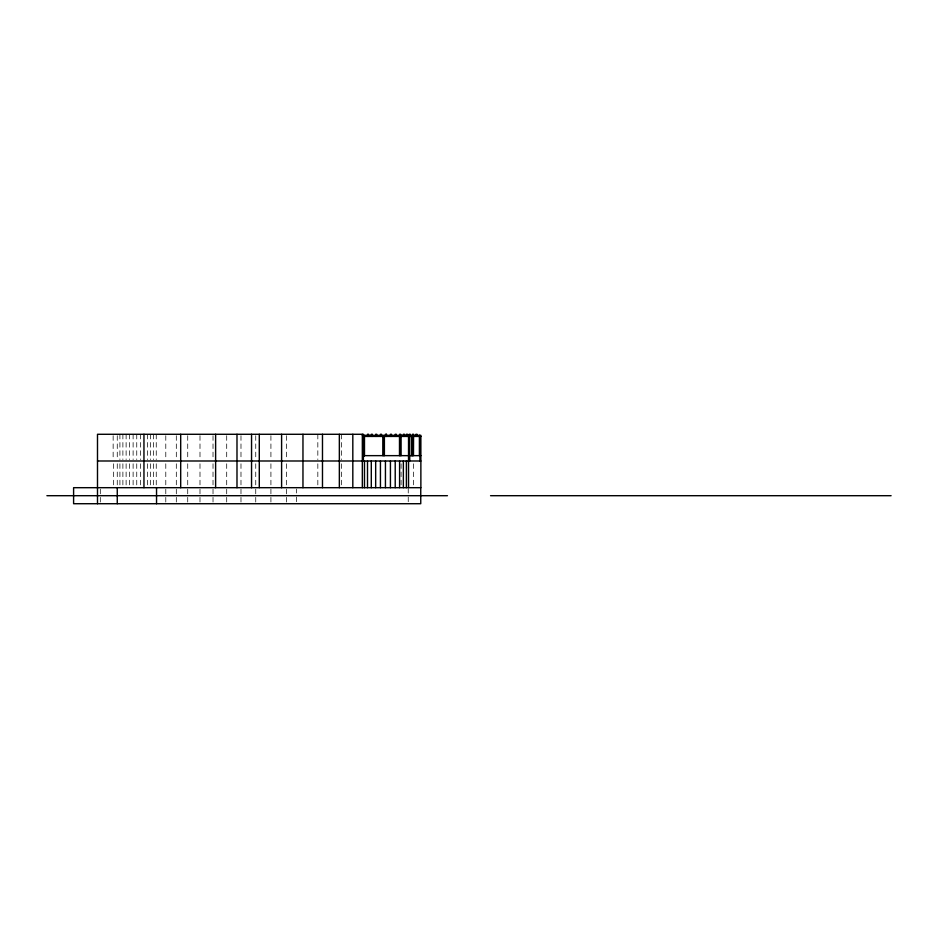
<?xml version="1.0" encoding="UTF-8"?>
<svg xmlns="http://www.w3.org/2000/svg" width="938" height="938" viewBox="0 0 938 938"><rect width="100%" height="100%" fill="white"/><g stroke="black" fill="none" stroke-linecap="round" stroke-linejoin="round"><path stroke-width="0.7" stroke-dasharray="4.69 3.52" d="M413.47 463.794L413.47 484.876M408.241 489.026L408.241 493.036M408.241 497.034L408.241 503.718M401.089 463.794L401.089 484.876M341.643 434.282L341.643 459.585M341.643 463.794L341.643 484.876M317.83 434.282L317.83 459.585M317.83 463.794L317.83 487.69M296.607 489.026L296.607 493.036M296.607 497.034L296.607 503.718M286.383 435.689L286.383 459.585M286.383 463.794L286.383 484.876M286.383 489.144L286.383 502.252M270.918 435.689L270.918 459.585M270.918 463.794L270.918 484.876M270.918 489.144L270.918 502.252M255.746 435.689L255.746 459.585M255.746 463.794L255.746 484.876M255.746 489.144L255.746 502.252M240.984 435.689L240.984 459.585M240.984 463.794L240.984 484.876M240.984 489.144L240.984 502.252M226.703 435.689L226.703 459.585M226.703 463.794L226.703 484.876M226.703 489.144L226.703 502.252M213.02 435.689L213.02 459.585M213.02 463.794L213.02 484.876M213.02 489.144L213.02 502.252M199.993 435.689L199.993 459.585M199.993 463.794L199.993 484.876M199.993 489.144L199.993 502.252M187.729 435.689L187.729 459.585M187.729 463.794L187.729 484.876M187.729 489.144L187.729 502.252M176.309 435.689L176.309 459.585M176.309 463.794L176.309 484.876M176.309 489.144L176.309 502.252M165.792 435.689L165.792 459.585M165.792 463.794L165.792 484.876M165.792 489.144L165.792 502.252M156.247 434.282L156.247 459.585M156.247 463.794L156.247 484.876M153.586 434.282L153.586 459.585M153.586 463.794L153.586 484.876M150.619 434.282L150.619 459.585M150.619 463.794L150.619 487.69M147.383 434.282L147.383 459.585M147.383 463.794L147.383 484.876M140.383 434.282L140.383 459.585M140.383 463.794L140.383 484.876M136.749 434.282L136.749 459.585M136.749 463.794L136.749 484.876M133.114 434.282L133.114 459.585M133.114 463.794L133.114 484.876M129.55 434.282L129.55 459.585M129.55 463.794L129.55 484.876M126.114 434.282L126.114 459.585M126.114 463.794L126.114 484.876M122.89 434.282L122.89 459.585M122.89 463.794L122.89 484.876M119.912 434.282L119.912 459.585M119.912 463.794L119.912 484.876M117.262 435.689L117.262 459.585M117.262 463.794L117.262 484.876M113.662 463.794L113.662 484.876M113.146 435.689L113.146 459.585M100.307 489.144L100.307 502.252"/><path stroke-width="1.41" d="M362.338 435.349L420.869 435.349L420.869 487.69L73.598 487.69L73.598 503.718L420.752 503.718L420.752 487.69M363.405 436.416L420.869 436.416M363.405 455.645L420.869 455.645M97.493 460.992L420.869 460.992M46.9 495.698L447.449 495.698M490.551 495.698L891.1 495.698M419.907 435.349L419.907 460.992M419.403 435.349L419.403 455.645M417.011 436.416L417.011 434.282L415.944 434.282L415.944 436.416M413.47 455.645L413.564 434.282L412.497 434.282L412.497 436.416M411.676 436.416L411.723 455.645M410.281 436.416L410.281 434.282L409.214 434.282L409.214 460.992M409.718 435.349L409.718 460.992M408.534 435.349L408.534 487.69M407.455 436.416L407.455 434.282L406.389 434.282L406.389 436.416M406.389 460.992L406.389 487.69M404.43 436.416L404.43 434.282L403.363 434.282L403.363 436.416M403.363 460.992L403.363 487.69M401.089 435.349L401.089 455.645M400.655 436.416L400.655 434.282L399.588 434.282L399.588 436.416M400.245 435.349L400.245 455.645M399.588 460.992L399.588 487.69M399.494 435.349L399.494 455.645M396.282 436.416L396.282 434.282L395.215 434.282L395.215 436.416M395.215 460.992L395.215 487.69M391.498 436.416L391.498 434.282L390.431 434.282L390.431 436.416M390.431 460.992L390.431 487.69M386.503 436.416L386.503 434.282L385.436 434.282L385.436 436.416M386.268 434.282L386.268 436.416M385.436 460.992L385.436 487.69M384.392 436.416L384.392 455.645M383.701 436.416L383.701 455.645M382.81 436.416L382.81 455.645M381.52 436.416L381.52 434.282L380.441 434.282L380.441 436.416M380.441 460.992L380.441 487.69M376.736 436.416L376.736 434.282L375.669 434.282L375.669 436.416M375.669 460.992L375.669 487.69M372.363 436.416L372.363 434.282L371.296 434.282L371.296 436.416M371.296 460.992L371.296 487.69M368.575 436.416L368.575 434.282L367.508 434.282L367.508 436.416M367.508 460.992L367.508 487.69M364.483 436.416L364.483 455.645M364.483 460.992L364.483 487.69M364.225 435.349L364.225 455.645M364.003 436.416L364.003 455.645M363.862 436.416L363.862 455.645M363.745 435.349L363.745 436.416M363.405 460.992L363.405 434.282L97.493 434.282L97.493 503.718M362.338 434.282L362.338 487.69M352.817 434.282L352.817 487.69M339.345 434.282L339.345 487.69M322.484 434.282L322.484 487.69M302.962 434.282L302.962 487.69M281.599 434.282L281.599 487.69M259.287 434.282L259.287 487.69M251.548 434.282L251.548 487.69M236.986 434.282L236.986 487.69M215.623 434.282L215.623 487.69M180.694 434.282L180.694 487.69M156.54 487.69L156.54 503.718M143.96 434.282L143.96 487.69M117.262 487.69L117.262 503.718M412.298 455.645L412.298 436.416L412.228 455.645"/></g></svg>
